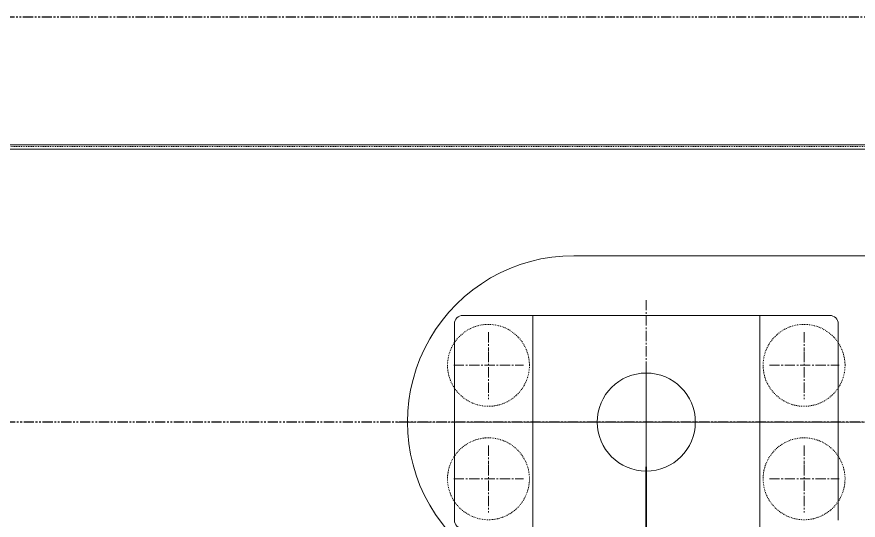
# Model space of a CAD drawing. Header units: millimetres. Extents: x -50460 to 50460, y -35640 to 35640.
# Drawn here: x -25943 to -24956, y -3230 to -2640 of the extents above; entities that cross this region are included whole.
import ezdxf

# ---------------------------------------------------------------- set-up
doc = ezdxf.new("R2010")
doc.units = ezdxf.units.MM
for name, pattern in [('双点画线', [22, 12, -2, 2, -2, 2, -2]), ('点画线', [18, 12, -2, 2, -2]), ('虚线', [2, 1, -1])]:
    doc.linetypes.add(name, pattern=pattern)
for name, color, linetype, lineweight in [('7', 30, '双点画线', 18), ('CDRAFT0', 7, 'Continuous', 15), ('EB0', 7, 'Continuous', 15), ('EB0_1', 7, 'Continuous', 15), ('中心线层', 1, '点画线', 18), ('尺寸线层', 4, 'Continuous', 18), ('粗实线层', 7, 'Continuous', 15), ('虚线层', 100, '虚线', 18)]:
    doc.layers.add(name, color=color, linetype=linetype, lineweight=lineweight)

# ---------------------------------------------------------------- blocks, each defined once
blk = doc.blocks.new('*X546')
at = {"layer": 'EB0'}
blk.add_circle((-3235, 0), 57.5, dxfattribs=at)
at = {"layer": 'EB0_1'}
blk.add_line((-2765, 195), (-3320, 195), dxfattribs=at)
blk.add_arc((-3320, 0), 195, 90, 270.00001, dxfattribs=at)
at = {"layer": '中心线层'}
for p, q in [((-3235, 65.35), (-3235, -65.35)), ((202.4, 0), (-3528.7, 0))]:
    blk.add_line(p, q, dxfattribs=at)
blk = doc.blocks.new('*X551')
at = {"layer": 'CDRAFT0', "color": 1, "linetype": 'Continuous', "lineweight": 35}
blk.add_line((0, -127), (0, 127), dxfattribs=at)
blk = doc.blocks.new('*X547')
at = {"layer": 'EB0_1'}
for p, q in [((-28, 125), (-110, 125)), ((-110, 125), (-40, 125)), ((-28, 125), (238, 125)), ((-28, 125), (-28, -125)), ((-28, 125), (-28, -165)), ((238, 125), (238, -125)), ((238, 125), (320, 125)), ((238, 125), (238, -165)), ((320, 125), (250, 125)), ((-120, 115), (-120, -115)), ((330, 115), (330, -115))]:
    blk.add_line(p, q, dxfattribs=at)
blk.add_circle((105, 0), 57.5, dxfattribs=at)
for centre, start, end in [((-110, 115), 90, 180), ((320, 115), 0, 90), ((-110, -115), 180, 270)]:
    blk.add_arc(centre, 10, start, end, dxfattribs=at)
at = {"layer": '中心线层', "linetype": '点画线', "lineweight": 18}
for p, q in [((105, 143), (105, -168)), ((-79.92, 105.39), (-79.92, 83.09)), ((290.08, 105.39), (290.08, 83.09)), ((-31, 0), (241, 0)), ((-79.92, -27.61), (-79.92, -49.91)), ((290.08, -27.61), (290.08, -49.91))]:
    blk.add_line(p, q, dxfattribs=at)
at = {"layer": '中心线层'}
for p, q in [((-80, 82.37), (-80, 26.86)), ((290, 82.37), (290, 26.86)), ((-120.7, 66.5), (-38.89, 66.5)), ((249.3, 66.5), (331.11, 66.5)), ((323, 0), (247, 0)), ((-80, -50.63), (-80, -106.14)), ((290, -50.63), (290, -106.14)), ((-120.7, -66.5), (-38.89, -66.5)), ((249.3, -66.5), (331.11, -66.5))]:
    blk.add_line(p, q, dxfattribs=at)
at = {"layer": '虚线层', "linetype": '虚线', "lineweight": 18}
for centre in [(-80, 66.5), (290, 66.5), (-80, -66.5), (290, -66.5)]:
    blk.add_circle(centre, 48, dxfattribs=at)
at = {"layer": '尺寸线层'}
blk.add_blockref('*X551', (105, -179.5), dxfattribs=at)
blk = doc.blocks.new('*X552')
at = {"layer": '粗实线层'}
for p, q in [((-1275, 200), (-15, 200)), ((-1270, 195), (-20, 195))]:
    blk.add_line(p, q, dxfattribs=at)
at = {"layer": '虚线层', "linetype": '虚线', "lineweight": 18}
blk.add_line((-1273, 198), (-17, 198), dxfattribs=at)
blk = doc.blocks.new('*X520')
at = {"layer": '7', "linetype": '双点画线', "lineweight": 25}
blk.add_line((-4344.74, 475), (820.35, 475), dxfattribs=at)
at = {"layer": 'EB0'}
blk.add_blockref('*X547', (-3235, 0), dxfattribs=at)
at = {"layer": '尺寸线层'}
blk.add_blockref('*X552', (-2740, 125), dxfattribs=at)
at = {"layer": '粗实线层'}
blk.add_blockref('*X546', (105, 0), dxfattribs=at)

msp = doc.modelspace()

# ---------------------------------------------------------------- linework, layer by layer
at = {"layer": '7', "linetype": '双点画线', "lineweight": 25}
msp.add_line((17505.258, -3114.726), (-36151.139, -3114.726), dxfattribs=at)

# ---------------------------------------------------------------- next in the draw order: block references
at = {"layer": '尺寸线层'}
msp.add_blockref('*X520', (-22074.902, -3114.726), dxfattribs=at)

doc.saveas('drawing.dxf')
